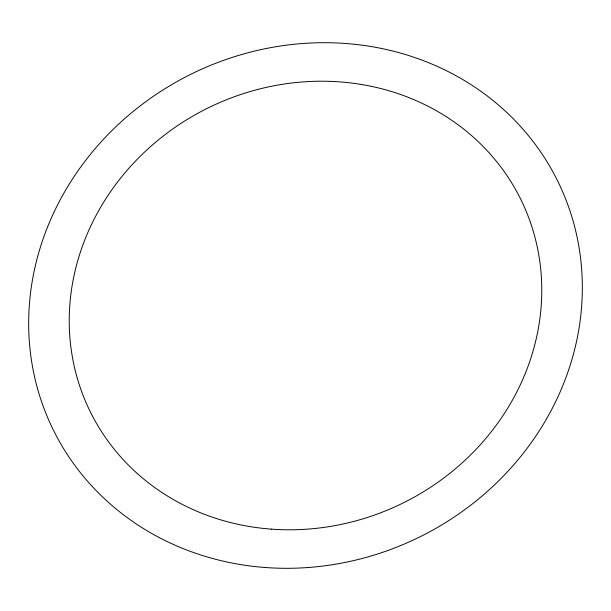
<?xml version="1.0" encoding="UTF-8"?>
<svg xmlns="http://www.w3.org/2000/svg" width="611" height="611" viewBox="0 0 611 611"><rect width="100%" height="100%" fill="white"/><g stroke="black" fill="none" stroke-linecap="round" stroke-linejoin="round"><path stroke-width="0.92" d="M265.525 567.527A281.228 258.102 -26.3 0 0 562.723 191.93A281.228 258.102 -26.3 0 0 88.251 157.042A281.228 258.102 -26.3 0 0 265.525 567.527M271.383 529.134A240.024 220.281 -26.3 0 0 525.032 208.572A240.024 220.281 -26.3 0 0 120.084 178.794A240.024 220.281 -26.3 0 0 271.383 529.134"/></g></svg>
